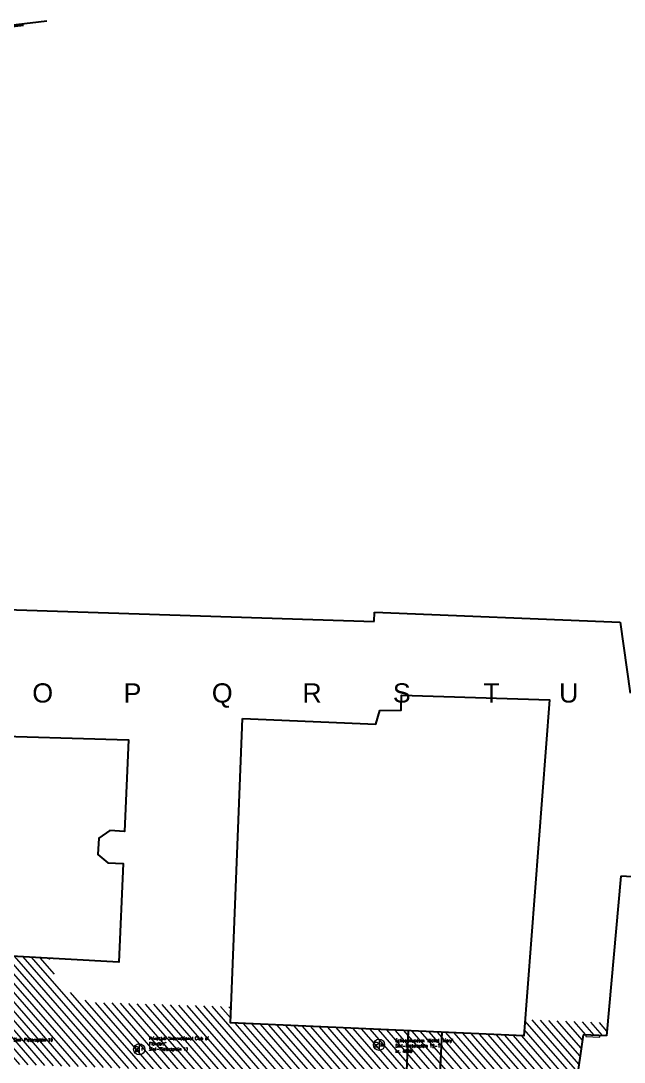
# Model space of a CAD drawing. Header units: metres. Extents: x -30504 to 105656, y -14907 to 193632.
# Drawn here: x 1595.5 to 1689.6, y 439 to 601.3 of the extents above; entities that cross this region are included whole.
import ezdxf

# ---------------------------------------------------------------- set-up
doc = ezdxf.new("R2010")
doc.units = ezdxf.units.M
doc.layers.add('0-opmeting-Tweekerkenstraat', color=7, linetype='Continuous')
doc.layers.add('Zwart', color=250, linetype='Continuous')
doc.layers.add('0-WEG-TRAPPEN', color=7, linetype='Continuous', lineweight=18)
doc.layers.add('Lichtgrijs', color=254, linetype='Continuous', lineweight=9)
doc.styles.add('AQUAFIN', font='simplex.shx', dxfattribs={"width": 0.8})
doc.styles.add('DIM', font='arial.ttf')

msp = doc.modelspace()

# ---------------------------------------------------------------- hatches: boundary and pattern name
at = {"layer": 'Lichtgrijs'}
h = msp.add_hatch(dxfattribs=at)
h.set_pattern_fill('ANSI31', color=256, scale=0.3, angle=86.11, style=0)
h.set_pattern_definition([(131.11, (1513.5605, 374.4506), (-0.71766, -0.626275), [])])
edge = h.paths.add_edge_path()
edge.add_line((1586.16, 464.78), (1585.63, 455.96))
edge.add_line((1585.63, 455.96), (1600.06, 455.17))
edge.add_line((1600.06, 455.17), (1600.06, 454.51))
edge.add_arc((1608.29, 456.72), 8.52, 195.0182, 262.3902)
edge.add_line((1607.16, 448.28), (1628.21, 447.61))
edge.add_line((1628.21, 447.61), (1628.21, 445.08))
edge.add_line((1628.21, 445.08), (1673.97, 443.05))
edge.add_line((1673.97, 443.05), (1673.61, 443.12))
edge.add_line((1673.61, 443.12), (1673.97, 443.05))
edge.add_line((1673.97, 443.05), (1674.17, 445.63))
edge.add_line((1674.17, 445.63), (1687.04, 445.08))
edge.add_line((1687.04, 445.08), (1686.86, 443.08))
edge.add_line((1686.86, 443.08), (1683.22, 443.25))
edge.add_line((1683.22, 443.25), (1682.1, 435.26))
edge.add_line((1682.1, 435.26), (1661.07, 436.17))
edge.add_line((1661.07, 436.17), (1661.06, 436.06))
edge.add_line((1661.06, 436.06), (1660.89, 436.07))
edge.add_line((1660.89, 436.07), (1660.89, 435.99))
edge.add_line((1660.89, 435.99), (1660.18, 436.03))
edge.add_line((1660.18, 436.03), (1660.16, 436.09))
edge.add_line((1660.16, 436.09), (1660.13, 436.09))
edge.add_line((1660.13, 436.09), (1659.93, 436.38))
edge.add_line((1659.93, 436.38), (1656.72, 436.53))
edge.add_line((1656.72, 436.53), (1656.43, 436.28))
edge.add_line((1656.43, 436.28), (1656.38, 436.28))
edge.add_line((1656.38, 436.28), (1656.37, 436.23))
edge.add_line((1656.37, 436.23), (1655.65, 436.26))
edge.add_line((1655.65, 436.26), (1655.65, 436.32))
edge.add_line((1655.65, 436.32), (1655.48, 436.32))
edge.add_line((1655.48, 436.32), (1655.48, 436.41))
edge.add_line((1655.48, 436.41), (1589.43, 438.82))
edge.add_line((1589.43, 438.82), (1589.77, 448.49))
edge.add_line((1589.77, 448.49), (1577.63, 448.61))
edge.add_line((1577.63, 448.61), (1577.79, 455))
edge.add_line((1577.79, 455), (1581.14, 454.91))
edge.add_line((1581.14, 454.91), (1581.42, 458.72))
edge.add_line((1581.42, 458.72), (1583.58, 458.59))
edge.add_line((1583.58, 458.59), (1583.72, 460.93))
edge.add_line((1583.72, 460.93), (1581.56, 461.06))
edge.add_line((1581.56, 461.06), (1581.63, 462.25))
edge.add_line((1581.63, 462.25), (1582.45, 462.2))
edge.add_line((1582.45, 462.2), (1582.6, 464.78))
edge.add_line((1582.6, 464.78), (1586.16, 464.78))

# ---------------------------------------------------------------- linework, layer by layer
at = {"layer": '0-opmeting-Tweekerkenstraat', "linetype": 'Continuous', "ltscale": 0.05}
for points in [[(1522.94, 592.19), (1561.27, 596.76), (1599.6, 601.34)], [(1595.93, 600.59), (1583.12, 599.12), (1560.96, 596.55), (1543.5, 594.49), (1533.21, 593.25), (1533.81, 590.86)]]:
    msp.add_lwpolyline(points, dxfattribs=at)
at = {"layer": '0-WEG-TRAPPEN'}
msp.add_lwpolyline([(1683.64, 443.23), (1683.63, 442.95), (1685.85, 442.86), (1685.86, 443.13)], dxfattribs=at)
at = {"layer": 'Lichtgrijs'}
for p, q in [((1613.99, 441.85), (1613.99, 440.1)), ((1651.39, 442.55), (1651.39, 440.8))]:
    msp.add_line(p, q, dxfattribs=at)
for centre in [(1613.99, 440.97), (1651.39, 441.68)]:
    msp.add_circle(centre, 0.875, dxfattribs=at)
at = {"layer": 'Zwart'}
for p, q in [((1582.46, 509.91), (1650.64, 507.69)), ((1650.64, 507.69), (1650.7, 509.12)), ((1650.7, 509.12), (1689, 507.59)), ((1689, 507.59), (1690.55, 496.48)), ((1689.12, 467.99), (1686.86, 443.08)), ((1693.57, 467.72), (1689.12, 467.99)), ((1655.65, 436.32), (1655.98, 443.85)), ((1660.89, 435.99), (1661.23, 443.62)), ((1683.22, 443.25), (1682.1, 435.26)), ((1686.86, 443.08), (1683.22, 443.25))]:
    msp.add_line(p, q, dxfattribs=at)
at = {"layer": 'Zwart', "color": 250}
for points in [[(1630.08, 492.55), (1650.91, 491.65), (1651.52, 493.78), (1654.86, 493.83), (1654.87, 496.2), (1677.99, 495.48), (1673.97, 443.05), (1628.21, 445.08)], [(1587.66, 489.96), (1612.3, 489.22), (1611.69, 474.94), (1609.41, 475.07), (1607.67, 473.92), (1607.52, 471.35), (1609.12, 470.06), (1611.48, 469.92), (1610.83, 454.58), (1585.63, 455.96), (1586.47, 470.05), (1589.18, 469.89), (1592.11, 471.39), (1592.33, 474.52), (1589.54, 475.92), (1586.83, 476.08)]]:
    msp.add_lwpolyline(points, close=True, dxfattribs=at)

# ---------------------------------------------------------------- texts
at = {"layer": 'Lichtgrijs', "char_height": 0.5, "width": 9.203, "attachment_point": 1, "style": 'AQUAFIN'}
for s, insert in [('Sint-Pietersplein 10', (1594.41, 442.7)), ("Privéclub 'International Club of Flanders'\\PSint-Pietersplein 11", (1615.52, 442.93)), ("Schoolmuseum 'Michel Thiery'\\PSint-Pietersplein 12-15\\Pnr. 469b", (1653.94, 442.6))]:
    msp.add_mtext(s, dxfattribs=dict(at, insert=insert))
at = {"layer": 'Lichtgrijs', "char_height": 0.5, "width": 1.754, "attachment_point": 5, "rotation": 90, "style": 'AQUAFIN'}
for s, insert in [('PU\\PM', (1651.42, 441.68)), ('WO\\P-', (1614.02, 440.98))]:
    msp.add_mtext(s, dxfattribs=dict(at, insert=insert))
at = {"layer": 'Zwart', "char_height": 3, "attachment_point": 1, "style": 'DIM'}
for s, insert in [('\\pxqc;O', (1565.44, 498.04)), ('\\pxqc;P', (1579.44, 498.04)), ('\\pxqc;Q', (1593.44, 498.04)), ('\\pxqc;R', (1607.44, 498.04)), ('\\pxqc;S', (1621.44, 498.04)), ('\\pxqc;T', (1635.44, 498.04)), ('\\pxqc;U', (1647.48, 498.04))]:
    msp.add_mtext_dynamic_manual_height_columns(s, width=66.9929, gutter_width=655.17, heights=[0], dxfattribs=dict(at, insert=insert))

doc.saveas('drawing.dxf')
